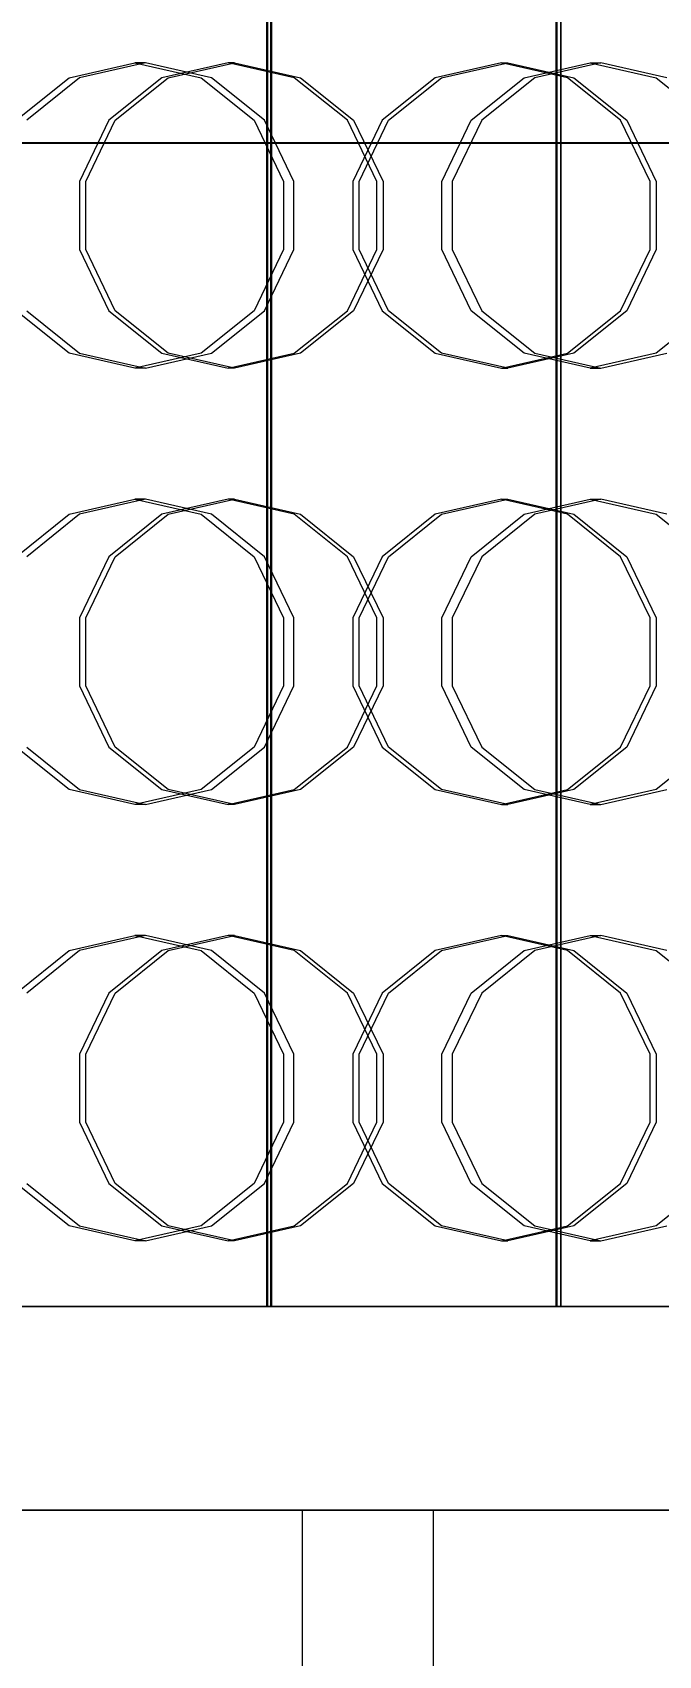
# Model space of a CAD drawing. Header units: millimetres. Extents: x -191664 to 191490, y -197311 to 10263.
# Drawn here: x 26082 to 26168.2, y -18208 to -17984.8 of the extents above; entities that cross this region are included whole.
import ezdxf

# ---------------------------------------------------------------- set-up
doc = ezdxf.new("R2010")
doc.units = ezdxf.units.MM
for name, color, linetype, lineweight in [('COTAS_INSTALACION_P', 30, 'Continuous', 0), ('COTAS_USUARIO', 1, 'Continuous', 0), ('superior_briquetadora', 7, 'Continuous', 0)]:
    doc.layers.add(name, color=color, linetype=linetype, lineweight=lineweight)
doc.dimstyles.new('PLANTA_100', dxfattribs={"dimtxt": 250, "dimasz": 150, "dimexe": 150, "dimexo": 80, "dimgap": 100, "dimtad": 1, "dimtih": 1, "dimtoh": 1, "dimdec": 1, "dimdsep": 46, "dimcen": 0.09, "dimclrd": 1, "dimclre": 1, "dimclrt": 1, "dimadec": 0, "dimazin": 0, "dimtfac": 1, "dimtdec": 4, "dimtofl": 0, "dimtmove": 0, "dimatfit": 3, "dimfxl": 1, "dimtolj": 1, "dimtzin": 0, "dimarcsym": 0})

# ---------------------------------------------------------------- blocks, each defined once
blk = doc.blocks.new('*D5')
at = {"layer": 'COTAS_INSTALACION_P', "color": 1, "lineweight": -2, "transparency": 16777216}
for p, q in [((-1000, -18080), (-1000, -25850)), ((60117.12, -18080), (60117.12, -25850)), ((-850, -25700), (59967.12, -25700))]:
    blk.add_line(p, q, dxfattribs=at)
at = {"layer": 'COTAS_INSTALACION_P', "color": 1, "transparency": 16777216}
for points in [[(-850, -25675), (-850, -25725), (-1000, -25700)], [(59967.12, -25675), (59967.12, -25725), (60117.12, -25700)]]:
    blk.add_solid(points, dxfattribs=at)
at = {"layer": 'Defpoints', "color": 0, "transparency": 16777216}
for p in [(-1000, -18000), (60117.12, -18000), (60117.12, -25700)]:
    blk.add_point(p, dxfattribs=at)
blk = doc.blocks.new('*D103')
at = {"layer": 'COTAS_USUARIO', "color": 1, "lineweight": -2, "transparency": 16777216}
for p, q in [((26928.19, -17830), (26928.19, -17680)), ((25808.19, -17980), (27078.19, -17980)), ((25808.19, -18000), (27078.19, -18000)), ((26928.19, -18150), (26928.19, -18300))]:
    blk.add_line(p, q, dxfattribs=at)
at = {"layer": 'COTAS_USUARIO', "color": 1, "transparency": 16777216}
for points in [[(26903.19, -17830), (26953.19, -17830), (26928.19, -17980)], [(26903.19, -18150), (26953.19, -18150), (26928.19, -18000)]]:
    blk.add_solid(points, dxfattribs=at)
at = {"layer": 'Defpoints', "color": 0, "transparency": 16777216}
for p in [(25728.19, -17980), (25728.19, -18000), (26928.19, -18000)]:
    blk.add_point(p, dxfattribs=at)

msp = doc.modelspace()

# ---------------------------------------------------------------- linework, layer by layer
at = {"layer": 'superior_briquetadora', "color": 9, "true_color": 0xb9c3c2}
for p, q in [((26114.25, -17800), (26114.25, -18160)), ((26114.35, -17800), (26114.35, -18160)), ((26114.82, -18160), (26114.82, -17800)), ((26114.92, -17800), (26114.92, -18160)), ((26154.1, -18160), (26154.1, -17800)), ((26154.2, -18160), (26154.2, -17800)), ((26154.67, -17800), (26154.67, -18160)), ((26154.77, -18160), (26154.77, -17800)), ((26087.06, -17991.08), (26096.13, -17989)), ((26097.6, -17989), (26088.52, -17991.08)), ((26097.6, -17989), (26096.13, -17989)), ((26096.13, -17989), (26105.22, -17991.08)), ((26106.68, -17991.08), (26097.6, -17989)), ((26108.94, -17989), (26099.84, -17991.08)), ((26100.72, -17991.08), (26109.82, -17989)), ((26109.82, -17989), (26108.94, -17989)), ((26118.05, -17991.08), (26108.94, -17989)), ((26109.82, -17989), (26118.92, -17991.08)), ((26146.55, -17989), (26137.45, -17991.08)), ((26138.33, -17991.08), (26147.43, -17989)), ((26146.55, -17989), (26147.43, -17989)), ((26155.65, -17991.08), (26146.55, -17989)), ((26147.43, -17989), (26156.53, -17991.08)), ((26149.69, -17991.08), (26158.77, -17989)), ((26160.24, -17989), (26151.15, -17991.08)), ((26158.77, -17989), (26160.24, -17989)), ((26158.77, -17989), (26167.85, -17991.08)), ((26169.31, -17991.08), (26160.24, -17989)), ((26079.8, -17996.91), (26087.06, -17991.08)), ((26088.52, -17991.08), (26081.24, -17996.91)), ((26099.84, -17991.08), (26092.56, -17996.91)), ((26093.42, -17996.91), (26100.72, -17991.08)), ((26105.22, -17991.08), (26112.52, -17996.91)), ((26113.97, -17996.91), (26106.68, -17991.08)), ((26125.36, -17996.91), (26118.05, -17991.08)), ((26118.92, -17991.08), (26126.22, -17996.91)), ((26137.45, -17991.08), (26130.15, -17996.91)), ((26131.02, -17996.91), (26138.33, -17991.08)), ((26142.41, -17996.91), (26149.69, -17991.08)), ((26151.15, -17991.08), (26143.85, -17996.91)), ((26162.95, -17996.91), (26155.65, -17991.08)), ((26156.53, -17991.08), (26163.82, -17996.91)), ((26167.85, -17991.08), (26175.13, -17996.91)), ((26092.56, -17996.91), (26088.52, -18005.33)), ((26089.37, -18005.33), (26093.42, -17996.91)), ((26112.52, -17996.91), (26116.58, -18005.33)), ((26118.01, -18005.33), (26113.97, -17996.91)), ((26129.41, -18005.33), (26125.36, -17996.91)), ((26130.15, -17996.91), (26126.1, -18005.33)), ((26126.22, -17996.91), (26130.27, -18005.33)), ((26126.96, -18005.33), (26131.02, -17996.91)), ((26138.37, -18005.33), (26142.41, -17996.91)), ((26143.85, -17996.91), (26139.79, -18005.33)), ((26167, -18005.33), (26162.95, -17996.91)), ((26163.82, -17996.91), (26167.86, -18005.33)), ((26088.52, -18005.33), (26088.52, -18014.67)), ((26089.37, -18014.67), (26089.37, -18005.33)), ((26116.58, -18005.33), (26116.58, -18014.67)), ((26118.01, -18014.67), (26118.01, -18005.33)), ((26126.1, -18005.33), (26126.1, -18014.67)), ((26126.96, -18014.67), (26126.96, -18005.33)), ((26129.41, -18014.67), (26129.41, -18005.33)), ((26130.27, -18005.33), (26130.27, -18014.67)), ((26138.37, -18014.67), (26138.37, -18005.33)), ((26139.79, -18005.33), (26139.79, -18014.67)), ((26167, -18014.67), (26167, -18005.33)), ((26167.86, -18005.33), (26167.86, -18014.67)), ((26088.52, -18014.67), (26092.56, -18023.09)), ((26093.42, -18023.09), (26089.37, -18014.67)), ((26116.58, -18014.67), (26112.52, -18023.09)), ((26113.97, -18023.09), (26118.01, -18014.67)), ((26125.36, -18023.09), (26129.41, -18014.67)), ((26126.1, -18014.67), (26130.15, -18023.09)), ((26130.27, -18014.67), (26126.22, -18023.09)), ((26131.02, -18023.09), (26126.96, -18014.67)), ((26142.41, -18023.09), (26138.37, -18014.67)), ((26139.79, -18014.67), (26143.85, -18023.09)), ((26162.95, -18023.09), (26167, -18014.67)), ((26167.86, -18014.67), (26163.82, -18023.09)), ((26087.06, -18028.92), (26079.8, -18023.09)), ((26081.24, -18023.09), (26088.52, -18028.92)), ((26092.56, -18023.09), (26099.84, -18028.92)), ((26100.72, -18028.92), (26093.42, -18023.09)), ((26112.52, -18023.09), (26105.22, -18028.92)), ((26106.68, -18028.92), (26113.97, -18023.09)), ((26118.05, -18028.92), (26125.36, -18023.09)), ((26126.22, -18023.09), (26118.92, -18028.92)), ((26130.15, -18023.09), (26137.45, -18028.92)), ((26138.33, -18028.92), (26131.02, -18023.09)), ((26149.69, -18028.92), (26142.41, -18023.09)), ((26143.85, -18023.09), (26151.15, -18028.92)), ((26155.65, -18028.92), (26162.95, -18023.09)), ((26163.82, -18023.09), (26156.53, -18028.92)), ((26175.13, -18023.09), (26167.85, -18028.92)), ((26096.13, -18031), (26087.06, -18028.92)), ((26088.52, -18028.92), (26097.6, -18031)), ((26105.22, -18028.92), (26096.13, -18031)), ((26097.6, -18031), (26106.68, -18028.92)), ((26099.84, -18028.92), (26108.94, -18031)), ((26109.82, -18031), (26100.72, -18028.92)), ((26108.94, -18031), (26118.05, -18028.92)), ((26118.92, -18028.92), (26109.82, -18031)), ((26137.45, -18028.92), (26146.55, -18031)), ((26147.43, -18031), (26138.33, -18028.92)), ((26146.55, -18031), (26155.65, -18028.92)), ((26156.53, -18028.92), (26147.43, -18031)), ((26158.77, -18031), (26149.69, -18028.92)), ((26151.15, -18028.92), (26160.24, -18031)), ((26167.85, -18028.92), (26158.77, -18031)), ((26160.24, -18031), (26169.31, -18028.92)), ((26097.6, -18031), (26096.13, -18031)), ((26109.82, -18031), (26108.94, -18031)), ((26146.55, -18031), (26147.43, -18031)), ((26158.77, -18031), (26160.24, -18031)), ((26087.06, -18051.08), (26096.13, -18049)), ((26097.6, -18049), (26088.52, -18051.08)), ((26097.6, -18049), (26096.13, -18049)), ((26096.13, -18049), (26105.22, -18051.08)), ((26106.68, -18051.08), (26097.6, -18049)), ((26108.94, -18049), (26099.84, -18051.08)), ((26100.72, -18051.08), (26109.82, -18049)), ((26109.82, -18049), (26108.94, -18049)), ((26118.05, -18051.08), (26108.94, -18049)), ((26109.82, -18049), (26118.92, -18051.08)), ((26146.55, -18049), (26137.45, -18051.08)), ((26138.33, -18051.08), (26147.43, -18049)), ((26146.55, -18049), (26147.43, -18049)), ((26155.65, -18051.08), (26146.55, -18049)), ((26147.43, -18049), (26156.53, -18051.08)), ((26149.69, -18051.08), (26158.77, -18049)), ((26160.24, -18049), (26151.15, -18051.08)), ((26158.77, -18049), (26160.24, -18049)), ((26158.77, -18049), (26167.85, -18051.08)), ((26169.31, -18051.08), (26160.24, -18049)), ((26079.8, -18056.91), (26087.06, -18051.08)), ((26088.52, -18051.08), (26081.24, -18056.91)), ((26099.84, -18051.08), (26092.56, -18056.91)), ((26093.42, -18056.91), (26100.72, -18051.08)), ((26105.22, -18051.08), (26112.52, -18056.91)), ((26113.97, -18056.91), (26106.68, -18051.08)), ((26125.36, -18056.91), (26118.05, -18051.08)), ((26118.92, -18051.08), (26126.22, -18056.91)), ((26137.45, -18051.08), (26130.15, -18056.91)), ((26131.02, -18056.91), (26138.33, -18051.08)), ((26142.41, -18056.91), (26149.69, -18051.08)), ((26151.15, -18051.08), (26143.85, -18056.91)), ((26162.95, -18056.91), (26155.65, -18051.08)), ((26156.53, -18051.08), (26163.82, -18056.91)), ((26167.85, -18051.08), (26175.13, -18056.91)), ((26092.56, -18056.91), (26088.52, -18065.33)), ((26089.37, -18065.33), (26093.42, -18056.91)), ((26112.52, -18056.91), (26116.58, -18065.33)), ((26118.01, -18065.33), (26113.97, -18056.91)), ((26129.41, -18065.33), (26125.36, -18056.91)), ((26130.15, -18056.91), (26126.1, -18065.33)), ((26126.22, -18056.91), (26130.27, -18065.33)), ((26126.96, -18065.33), (26131.02, -18056.91)), ((26138.37, -18065.33), (26142.41, -18056.91)), ((26143.85, -18056.91), (26139.79, -18065.33)), ((26167, -18065.33), (26162.95, -18056.91)), ((26163.82, -18056.91), (26167.86, -18065.33)), ((26088.52, -18065.33), (26088.52, -18074.67)), ((26089.37, -18074.67), (26089.37, -18065.33)), ((26116.58, -18065.33), (26116.58, -18074.67)), ((26118.01, -18074.67), (26118.01, -18065.33)), ((26126.1, -18065.33), (26126.1, -18074.67)), ((26126.96, -18074.67), (26126.96, -18065.33)), ((26129.41, -18074.67), (26129.41, -18065.33)), ((26130.27, -18065.33), (26130.27, -18074.67)), ((26138.37, -18074.67), (26138.37, -18065.33)), ((26139.79, -18065.33), (26139.79, -18074.67)), ((26167, -18074.67), (26167, -18065.33)), ((26167.86, -18065.33), (26167.86, -18074.67)), ((26088.52, -18074.67), (26092.56, -18083.09)), ((26093.42, -18083.09), (26089.37, -18074.67)), ((26116.58, -18074.67), (26112.52, -18083.09)), ((26113.97, -18083.09), (26118.01, -18074.67)), ((26125.36, -18083.09), (26129.41, -18074.67)), ((26126.1, -18074.67), (26130.15, -18083.09)), ((26130.27, -18074.67), (26126.22, -18083.09)), ((26131.02, -18083.09), (26126.96, -18074.67)), ((26142.41, -18083.09), (26138.37, -18074.67)), ((26139.79, -18074.67), (26143.85, -18083.09)), ((26162.95, -18083.09), (26167, -18074.67)), ((26167.86, -18074.67), (26163.82, -18083.09)), ((26087.06, -18088.92), (26079.8, -18083.09)), ((26081.24, -18083.09), (26088.52, -18088.92)), ((26092.56, -18083.09), (26099.84, -18088.92)), ((26100.72, -18088.92), (26093.42, -18083.09)), ((26112.52, -18083.09), (26105.22, -18088.92)), ((26106.68, -18088.92), (26113.97, -18083.09)), ((26118.05, -18088.92), (26125.36, -18083.09)), ((26126.22, -18083.09), (26118.92, -18088.92)), ((26130.15, -18083.09), (26137.45, -18088.92)), ((26138.33, -18088.92), (26131.02, -18083.09)), ((26149.69, -18088.92), (26142.41, -18083.09)), ((26143.85, -18083.09), (26151.15, -18088.92)), ((26155.65, -18088.92), (26162.95, -18083.09)), ((26163.82, -18083.09), (26156.53, -18088.92)), ((26175.13, -18083.09), (26167.85, -18088.92)), ((26096.13, -18091), (26087.06, -18088.92)), ((26088.52, -18088.92), (26097.6, -18091)), ((26105.22, -18088.92), (26096.13, -18091)), ((26097.6, -18091), (26106.68, -18088.92)), ((26099.84, -18088.92), (26108.94, -18091)), ((26109.82, -18091), (26100.72, -18088.92)), ((26108.94, -18091), (26118.05, -18088.92)), ((26118.92, -18088.92), (26109.82, -18091)), ((26137.45, -18088.92), (26146.55, -18091)), ((26147.43, -18091), (26138.33, -18088.92)), ((26146.55, -18091), (26155.65, -18088.92)), ((26156.53, -18088.92), (26147.43, -18091)), ((26158.77, -18091), (26149.69, -18088.92)), ((26151.15, -18088.92), (26160.24, -18091)), ((26167.85, -18088.92), (26158.77, -18091)), ((26160.24, -18091), (26169.31, -18088.92)), ((26097.6, -18091), (26096.13, -18091)), ((26109.82, -18091), (26108.94, -18091)), ((26146.55, -18091), (26147.43, -18091)), ((26158.77, -18091), (26160.24, -18091)), ((26087.06, -18111.08), (26096.13, -18109)), ((26097.6, -18109), (26088.52, -18111.08)), ((26097.6, -18109), (26096.13, -18109)), ((26096.13, -18109), (26105.22, -18111.08)), ((26106.68, -18111.08), (26097.6, -18109)), ((26108.94, -18109), (26099.84, -18111.08)), ((26100.72, -18111.08), (26109.82, -18109)), ((26109.82, -18109), (26108.94, -18109)), ((26118.05, -18111.08), (26108.94, -18109)), ((26109.82, -18109), (26118.92, -18111.08)), ((26146.55, -18109), (26137.45, -18111.08)), ((26138.33, -18111.08), (26147.43, -18109)), ((26146.55, -18109), (26147.43, -18109)), ((26155.65, -18111.08), (26146.55, -18109)), ((26147.43, -18109), (26156.53, -18111.08)), ((26149.69, -18111.08), (26158.77, -18109)), ((26160.24, -18109), (26151.15, -18111.08)), ((26158.77, -18109), (26160.24, -18109)), ((26158.77, -18109), (26167.85, -18111.08)), ((26169.31, -18111.08), (26160.24, -18109)), ((26079.8, -18116.91), (26087.06, -18111.08)), ((26088.52, -18111.08), (26081.24, -18116.91)), ((26099.84, -18111.08), (26092.56, -18116.91)), ((26093.42, -18116.91), (26100.72, -18111.08)), ((26105.22, -18111.08), (26112.52, -18116.91)), ((26113.97, -18116.91), (26106.68, -18111.08)), ((26125.36, -18116.91), (26118.05, -18111.08)), ((26118.92, -18111.08), (26126.22, -18116.91)), ((26137.45, -18111.08), (26130.15, -18116.91)), ((26131.02, -18116.91), (26138.33, -18111.08)), ((26142.41, -18116.91), (26149.69, -18111.08)), ((26151.15, -18111.08), (26143.85, -18116.91)), ((26162.95, -18116.91), (26155.65, -18111.08)), ((26156.53, -18111.08), (26163.82, -18116.91)), ((26167.85, -18111.08), (26175.13, -18116.91)), ((26092.56, -18116.91), (26088.52, -18125.33)), ((26089.37, -18125.33), (26093.42, -18116.91)), ((26112.52, -18116.91), (26116.58, -18125.33)), ((26118.01, -18125.33), (26113.97, -18116.91)), ((26129.41, -18125.33), (26125.36, -18116.91)), ((26130.15, -18116.91), (26126.1, -18125.33)), ((26126.22, -18116.91), (26130.27, -18125.33)), ((26126.96, -18125.33), (26131.02, -18116.91)), ((26138.37, -18125.33), (26142.41, -18116.91)), ((26143.85, -18116.91), (26139.79, -18125.33)), ((26167, -18125.33), (26162.95, -18116.91)), ((26163.82, -18116.91), (26167.86, -18125.33)), ((26088.52, -18125.33), (26088.52, -18134.67)), ((26089.37, -18134.67), (26089.37, -18125.33)), ((26116.58, -18125.33), (26116.58, -18134.67)), ((26118.01, -18134.67), (26118.01, -18125.33)), ((26126.1, -18125.33), (26126.1, -18134.67)), ((26126.96, -18134.67), (26126.96, -18125.33)), ((26129.41, -18134.67), (26129.41, -18125.33)), ((26130.27, -18125.33), (26130.27, -18134.67)), ((26138.37, -18134.67), (26138.37, -18125.33)), ((26139.79, -18125.33), (26139.79, -18134.67)), ((26167, -18134.67), (26167, -18125.33)), ((26167.86, -18125.33), (26167.86, -18134.67)), ((26088.52, -18134.67), (26092.56, -18143.09)), ((26093.42, -18143.09), (26089.37, -18134.67)), ((26116.58, -18134.67), (26112.52, -18143.09)), ((26113.97, -18143.09), (26118.01, -18134.67)), ((26125.36, -18143.09), (26129.41, -18134.67)), ((26126.1, -18134.67), (26130.15, -18143.09)), ((26130.27, -18134.67), (26126.22, -18143.09)), ((26131.02, -18143.09), (26126.96, -18134.67)), ((26142.41, -18143.09), (26138.37, -18134.67)), ((26139.79, -18134.67), (26143.85, -18143.09)), ((26162.95, -18143.09), (26167, -18134.67)), ((26167.86, -18134.67), (26163.82, -18143.09)), ((26087.06, -18148.92), (26079.8, -18143.09)), ((26081.24, -18143.09), (26088.52, -18148.92)), ((26092.56, -18143.09), (26099.84, -18148.92)), ((26100.72, -18148.92), (26093.42, -18143.09)), ((26112.52, -18143.09), (26105.22, -18148.92)), ((26106.68, -18148.92), (26113.97, -18143.09)), ((26118.05, -18148.92), (26125.36, -18143.09)), ((26126.22, -18143.09), (26118.92, -18148.92)), ((26130.15, -18143.09), (26137.45, -18148.92)), ((26138.33, -18148.92), (26131.02, -18143.09)), ((26149.69, -18148.92), (26142.41, -18143.09)), ((26143.85, -18143.09), (26151.15, -18148.92)), ((26155.65, -18148.92), (26162.95, -18143.09)), ((26163.82, -18143.09), (26156.53, -18148.92)), ((26175.13, -18143.09), (26167.85, -18148.92)), ((26096.13, -18151), (26087.06, -18148.92)), ((26088.52, -18148.92), (26097.6, -18151)), ((26105.22, -18148.92), (26096.13, -18151)), ((26097.6, -18151), (26106.68, -18148.92)), ((26099.84, -18148.92), (26108.94, -18151)), ((26109.82, -18151), (26100.72, -18148.92)), ((26108.94, -18151), (26118.05, -18148.92)), ((26118.92, -18148.92), (26109.82, -18151)), ((26137.45, -18148.92), (26146.55, -18151)), ((26147.43, -18151), (26138.33, -18148.92)), ((26146.55, -18151), (26155.65, -18148.92)), ((26156.53, -18148.92), (26147.43, -18151)), ((26158.77, -18151), (26149.69, -18148.92)), ((26151.15, -18148.92), (26160.24, -18151)), ((26167.85, -18148.92), (26158.77, -18151)), ((26160.24, -18151), (26169.31, -18148.92)), ((26097.6, -18151), (26096.13, -18151)), ((26109.82, -18151), (26108.94, -18151)), ((26146.55, -18151), (26147.43, -18151)), ((26158.77, -18151), (26160.24, -18151)), ((26083.86, -18160), (26066.17, -18160)), ((26083.9, -18160), (26066.22, -18160)), ((26068.02, -18160), (26085, -18160)), ((26068.18, -18160), (26087.89, -18160)), ((26089.12, -18160), (26069.4, -18160)), ((26094.16, -18160), (26076.26, -18160)), ((26076.73, -18160), (26095.08, -18160)), ((26076.83, -18160), (26095.18, -18160)), ((26102.65, -18160), (26083.86, -18160)), ((26102.67, -18160), (26083.9, -18160)), ((26085, -18160), (26103.65, -18160)), ((26087.89, -18160), (26107.7, -18160)), ((26108.94, -18160), (26089.12, -18160)), ((26113.37, -18160), (26094.16, -18160)), ((26095.08, -18160), (26114.25, -18160)), ((26095.18, -18160), (26114.35, -18160)), ((26122.07, -18160), (26102.65, -18160)), ((26122.07, -18160), (26102.67, -18160)), ((26103.65, -18160), (26123.23, -18160)), ((26107.7, -18160), (26127.57, -18160)), ((26128.81, -18160), (26108.94, -18160)), ((26133.14, -18160), (26113.37, -18160)), ((26114.25, -18160), (26114.82, -18160)), ((26114.35, -18160), (26114.92, -18160)), ((26114.82, -18160), (26154.77, -18160)), ((26114.92, -18160), (26154.67, -18160)), ((26141.62, -18160), (26122.07, -18160)), ((26141.63, -18160), (26122.07, -18160)), ((26123.23, -18160), (26143.01, -18160)), ((26127.57, -18160), (26147.43, -18160)), ((26148.67, -18160), (26128.81, -18160)), ((26152.73, -18160), (26133.14, -18160)), ((26160.84, -18160), (26141.62, -18160)), ((26160.87, -18160), (26141.63, -18160)), ((26143.01, -18160), (26162.21, -18160)), ((26147.43, -18160), (26167.25, -18160)), ((26168.49, -18160), (26148.67, -18160)), ((26171.37, -18160), (26152.73, -18160)), ((26154.1, -18160), (26172.81, -18160)), ((26154.67, -18160), (26154.1, -18160)), ((26154.77, -18160), (26154.2, -18160)), ((26154.2, -18160), (26172.92, -18160)), ((26179.26, -18160), (26160.84, -18160)), ((26179.3, -18160), (26160.87, -18160)), ((26162.21, -18160), (26180.11, -18160)), ((26167.25, -18160), (26186.97, -18160)), ((26082.72, -18188), (26066.72, -18188)), ((26071.45, -18188), (26089.9, -18188)), ((26100.27, -18188), (26082.72, -18188)), ((26089.9, -18188), (26108.9, -18188)), ((26118.78, -18188), (26100.27, -18188)), ((26108.9, -18188), (26128.19, -18188)), ((26137.6, -18188), (26118.78, -18188)), ((26119.19, -18430), (26119.19, -18188)), ((26120.08, -18188), (26119.19, -18188)), ((26122.58, -18188), (26120.08, -18188)), ((26126.18, -18188), (26122.58, -18188)), ((26130.19, -18188), (26126.18, -18188)), ((26128.19, -18188), (26147.47, -18188)), ((26133.8, -18188), (26130.19, -18188)), ((26136.3, -18188), (26133.8, -18188)), ((26137.19, -18188), (26136.3, -18188)), ((26137.19, -18430), (26137.19, -18188)), ((26156.1, -18188), (26137.6, -18188)), ((26147.47, -18188), (26166.48, -18188)), ((26173.65, -18188), (26156.1, -18188)), ((26166.48, -18188), (26184.92, -18188))]:
    msp.add_line(p, q, dxfattribs=at)

# ---------------------------------------------------------------- dimensions: what is measured, and where the dimension line sits
at = {"layer": 'COTAS_INSTALACION_P'}
dim = msp.add_aligned_dim(p1=(-1000, -18000), p2=(60117.12, -18000), distance=-7700, text='<> P', dimstyle='PLANTA_100', dxfattribs=at)
dim.commit()
dim.dimension.update_dxf_attribs({"geometry": '*D5', "text_midpoint": (29558.56, -25700)})
at = {"layer": 'COTAS_USUARIO'}
dim = msp.add_aligned_dim(p1=(25728.19, -17980), p2=(25728.19, -18000), distance=1200, dimstyle='PLANTA_100', dxfattribs=at)
dim.commit()
dim.dimension.update_dxf_attribs({"geometry": '*D103', "text_midpoint": (26928.19, -17990)})

doc.saveas('drawing.dxf')
